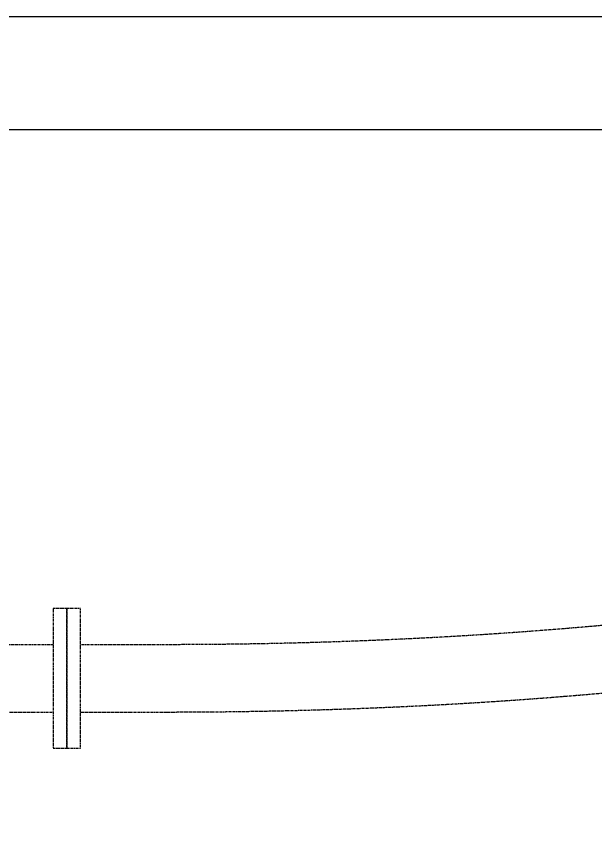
# Model space of a CAD drawing. Header units: millimetres. Extents: x -6713 to 5148, y -2591 to 1587.
# Drawn here: x 1332 to 2095, y 497 to 1587 of the extents above; entities that cross this region are included whole.
import ezdxf

# ---------------------------------------------------------------- set-up
doc = ezdxf.new("R2010")
doc.units = ezdxf.units.MM
doc.linetypes.add('HIDDEN', pattern=[1.905, 1.27, -0.635])
for name, color, linetype in [('DIKOM_ЗОНА', 80, 'Continuous'), ('DIKOM_ОБЪЕКТ', 7, 'Continuous'), ('DIKOM_РАЗМЕР_ОБЪЕКТА', 7, 'Continuous')]:
    doc.layers.add(name, color=color, linetype=linetype)
doc.styles.add('style1', font='arialbd.ttf', dxfattribs={"width": 0.8})
doc.dimstyles.new('1-50', dxfattribs={"dimtxt": 300, "dimasz": 200, "dimexe": 100, "dimexo": 0, "dimgap": 100, "dimtad": 1, "dimtxsty": 'style1', "dimcen": 200, "dimclrd": 7, "dimclre": 7, "dimclrt": 7, "dimadec": 1, "dimazin": 2, "dimtfac": 1, "dimtmove": 0, "dimatfit": 2, "dimfxl": 0, "dimlwd": 25, "dimlwe": 18, "dimarcsym": 0})

# ---------------------------------------------------------------- blocks, each defined once
blk = doc.blocks.new('*D0')
at = {"layer": 'Defpoints', "color": 0, "transparency": 16777216}
for p in [(-5474.6, 1436.5), (3266.4, 1436.5), (3451.1, -1263.5)]:
    blk.add_point(p, dxfattribs=at)
at = {"layer": 'DIKOM_РАЗМЕР_ОБЪЕКТА', "color": 7, "lineweight": 18, "transparency": 16777216}
for p, q in [((3266.4, 1436.5), (-5574.6, 1436.5)), ((3451.1, -1263.5), (-5574.6, -1263.5))]:
    blk.add_line(p, q, dxfattribs=at)
at = {"layer": 'DIKOM_РАЗМЕР_ОБЪЕКТА', "color": 7, "lineweight": 25, "transparency": 16777216}
blk.add_line((-5474.6, -1063.5), (-5474.6, 1236.5), dxfattribs=at)
at = {"layer": 'DIKOM_РАЗМЕР_ОБЪЕКТА', "color": 7, "transparency": 16777216}
for points in [[(-5507.9, 1236.5), (-5441.3, 1236.5), (-5474.6, 1436.5)], [(-5507.9, -1063.5), (-5441.3, -1063.5), (-5474.6, -1263.5)]]:
    blk.add_solid(points, dxfattribs=at)
at = {"layer": 'DIKOM_РАЗМЕР_ОБЪЕКТА', "color": 7, "transparency": 16777216, "insert": (-5753.3, 29.3), "char_height": 300, "attachment_point": 5, "rotation": 90, "style": 'style1'}
blk.add_mtext('{\\fArial|b0|i0|c204|p34;\\H1.16667x;2700}', dxfattribs=at)

msp = doc.modelspace()

# ---------------------------------------------------------------- linework, layer by layer
at = {"layer": 'DIKOM_ЗОНА', "color": 3, "lineweight": 15}
msp.add_line((-4351.5, 1586.5), (4648.5, 1586.5), dxfattribs=at)
at = {"layer": 'DIKOM_ОБЪЕКТ', "color": 7, "linetype": 'HIDDEN', "lineweight": 15}
for p, q in [((1398.5, 804), (1380.5, 804)), ((1380.5, 804), (1380.5, 619)), ((1416.5, 804), (1398.5, 804)), ((1398.5, 619), (1398.5, 804)), ((1398.5, 803.825), (1398.5, 619)), ((1416.5, 619), (1416.5, 804)), ((1380.5, 756), (-1083.5, 756)), ((1530.5, 756), (1416.5, 756)), ((1286.5, 667), (1380.5, 667)), ((1416.5, 667), (1530.5, 667)), ((1380.5, 619), (1398.5, 619)), ((1398.5, 619), (1416.5, 619))]:
    msp.add_line(p, q, dxfattribs=at)
at = {"layer": 'DIKOM_ОБЪЕКТ', "color": 7, "linetype": 'HIDDEN', "lineweight": 15, "flags": 128}
for points in [[(3230.468, 1163.027), (3230.487, 1161.64), (3230.238, 1156.854), (3229.673, 1152.057), (3228.803, 1147.295), (3227.645, 1142.587), (3226.213, 1137.932), (3224.518, 1133.315), (3222.563, 1128.72), (3220.35, 1124.13), (3217.877, 1119.533), (3215.141, 1114.917), (3212.138, 1110.277), (3208.863, 1105.606), (3205.312, 1100.901), (3201.481, 1096.161), (3197.365, 1091.384), (3192.962, 1086.573), (3188.266, 1081.727), (3183.276, 1076.848), (3177.989, 1071.938), (3172.403, 1067.001), (3166.515, 1062.037), (3160.326, 1057.052), (3153.833, 1052.046), (3147.037, 1047.025), (3139.936, 1041.99), (3132.531, 1036.944), (3124.822, 1031.89), (3116.809, 1026.832), (3108.492, 1021.771), (3099.873, 1016.711), (3090.953, 1011.655), (3081.732, 1006.605), (3072.212, 1001.564), (3062.395, 996.533), (3052.283, 991.517), (3041.877, 986.516), (3031.178, 981.534), (3020.191, 976.572), (3008.915, 971.633), (2997.354, 966.718), (2985.511, 961.83), (2973.387, 956.97), (2960.984, 952.14), (2948.307, 947.343), (2935.356, 942.579), (2922.135, 937.851), (2908.647, 933.159), (2894.895, 928.507), (2880.881, 923.894), (2866.608, 919.322), (2852.079, 914.794), (2837.297, 910.31), (2822.266, 905.871), (2806.988, 901.479), (2791.466, 897.135), (2775.704, 892.841), (2759.705, 888.596), (2743.472, 884.404), (2727.008, 880.264), (2710.317, 876.178), (2693.402, 872.146), (2676.266, 868.171), (2658.913, 864.252), (2641.346, 860.391), (2623.569, 856.589), (2605.585, 852.846), (2587.398, 849.164), (2569.011, 845.543), (2550.428, 841.984), (2531.652, 838.489), (2512.688, 835.057), (2493.539, 831.69), (2474.208, 828.388), (2454.699, 825.152), (2435.017, 821.983), (2415.164, 818.882), (2395.145, 815.849), (2374.963, 812.884), (2354.623, 809.989), (2334.128, 807.165), (2313.482, 804.41), (2292.689, 801.728), (2271.753, 799.117), (2250.678, 796.578), (2229.468, 794.113), (2208.128, 791.721), (2186.66, 789.403), (2165.069, 787.159), (2143.36, 784.991), (2121.536, 782.897), (2099.601, 780.88), (2077.56, 778.939), (2055.416, 777.074), (2033.174, 775.286), (2010.839, 773.576), (1988.413, 771.943), (1965.902, 770.389), (1943.309, 768.912), (1920.64, 767.515), (1897.897, 766.196), (1875.086, 764.957), (1852.211, 763.797), (1829.275, 762.717), (1806.284, 761.716), (1783.241, 760.796), (1760.151, 759.956), (1737.018, 759.196), (1713.846, 758.517), (1690.64, 757.919), (1667.404, 757.402), (1644.143, 756.965), (1620.86, 756.61), (1597.561, 756.336), (1574.249, 756.143), (1550.929, 756.031), (1530.5, 756)], [(1530.5, 667), (1542.936, 667.011), (1566.558, 667.096), (1590.173, 667.262), (1613.778, 667.511), (1637.368, 667.842), (1660.94, 668.256), (1684.488, 668.751), (1708.009, 669.328), (1731.499, 669.987), (1754.954, 670.728), (1778.369, 671.55), (1801.741, 672.454), (1825.065, 673.44), (1848.337, 674.506), (1871.553, 675.654), (1894.709, 676.882), (1917.801, 678.191), (1940.825, 679.581), (1963.777, 681.051), (1986.653, 682.6), (2009.449, 684.23), (2032.161, 685.938), (2054.785, 687.726), (2077.316, 689.593), (2099.752, 691.539), (2122.088, 693.563), (2144.32, 695.664), (2166.445, 697.844), (2188.458, 700.101), (2210.356, 702.434), (2232.134, 704.844), (2253.79, 707.331), (2275.32, 709.893), (2296.719, 712.531), (2317.984, 715.244), (2339.111, 718.031), (2360.097, 720.892), (2380.939, 723.828), (2401.631, 726.836), (2422.172, 729.918), (2442.557, 733.072), (2462.784, 736.297), (2482.847, 739.595), (2502.745, 742.963), (2522.474, 746.402), (2542.03, 749.911), (2561.411, 753.49), (2580.612, 757.137), (2599.631, 760.854), (2618.465, 764.638), (2637.11, 768.49), (2655.563, 772.409), (2673.822, 776.395), (2691.883, 780.447), (2709.743, 784.564), (2727.399, 788.747), (2744.85, 792.995), (2762.091, 797.306), (2779.119, 801.682), (2795.934, 806.121), (2812.53, 810.622), (2828.907, 815.187), (2845.061, 819.813), (2860.99, 824.501), (2876.692, 829.25), (2892.163, 834.061), (2907.403, 838.932), (2922.407, 843.863), (2937.175, 848.855), (2951.704, 853.906), (2965.991, 859.017), (2980.035, 864.188), (2993.833, 869.419), (3007.385, 874.709), (3020.686, 880.058), (3033.737, 885.467), (3046.534, 890.936), (3059.076, 896.465), (3071.36, 902.054), (3083.386, 907.704), (3095.151, 913.416), (3106.653, 919.188), (3117.891, 925.024), (3128.861, 930.922), (3139.563, 936.884), (3149.994, 942.91), (3160.151, 949.002), (3170.033, 955.16), (3179.635, 961.386), (3188.956, 967.68), (3197.992, 974.042), (3206.74, 980.475), (3215.194, 986.976), (3223.35, 993.547), (3231.203, 1000.186), (3238.747, 1006.893), (3245.977, 1013.665), (3252.887, 1020.5), (3259.471, 1027.394), (3265.724, 1034.345), (3271.638, 1041.346), (3277.211, 1048.392), (3282.438, 1055.478), (3287.315, 1062.597), (3291.84, 1069.742), (3296.014, 1076.909), (3299.836, 1084.09), (3303.308, 1091.282), (3306.432, 1098.48), (3309.212, 1105.679), (3311.652, 1112.877), (3313.755, 1120.073), (3315.525, 1127.262), (3316.965, 1134.446), (3318.08, 1141.621), (3318.873, 1148.788), (3319.345, 1155.946), (3319.497, 1162.962)]]:
    msp.add_lwpolyline(points, dxfattribs=at)

# ---------------------------------------------------------------- dimensions: what is measured, and where the dimension line sits
at = {"layer": 'DIKOM_РАЗМЕР_ОБЪЕКТА'}
dim = msp.add_linear_dim(base=(-5474.611, 1436.5), p1=(3451.123, -1263.5), p2=(3266.406, 1436.5), angle=90, text='{\\fArial|b0|i0|c204|p34;\\H1.16667x;<>}', dimstyle='1-50', dxfattribs=at)
dim.commit()
dim.dimension.update_dxf_attribs({"geometry": '*D0', "text_midpoint": (-5474.611, 29.273), "dimtype": 160})

doc.saveas('drawing.dxf')
